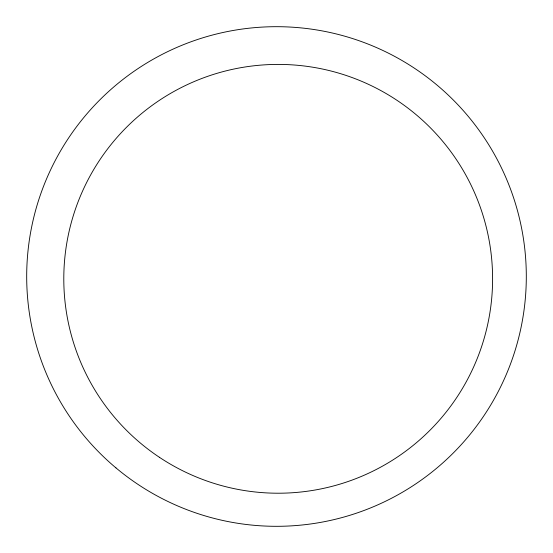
<?xml version="1.0" encoding="UTF-8"?>
<svg xmlns="http://www.w3.org/2000/svg" width="553" height="553" viewBox="0 0 553 553"><rect width="100%" height="100%" fill="white"/><g stroke="black" fill="none" stroke-linecap="round" stroke-linejoin="round"><path stroke-width="0.83" d="M159.388 457.283A214.398 214.398 0 0 0 492.163 292.468A214.398 214.398 0 0 0 183.043 86.683A214.398 214.398 0 0 0 159.388 457.283M115.978 467.907A249.804 249.804 0 0 0 522.523 319.814A249.804 249.804 0 0 0 190.999 41.779A249.804 249.804 0 0 0 115.978 467.907"/></g></svg>
